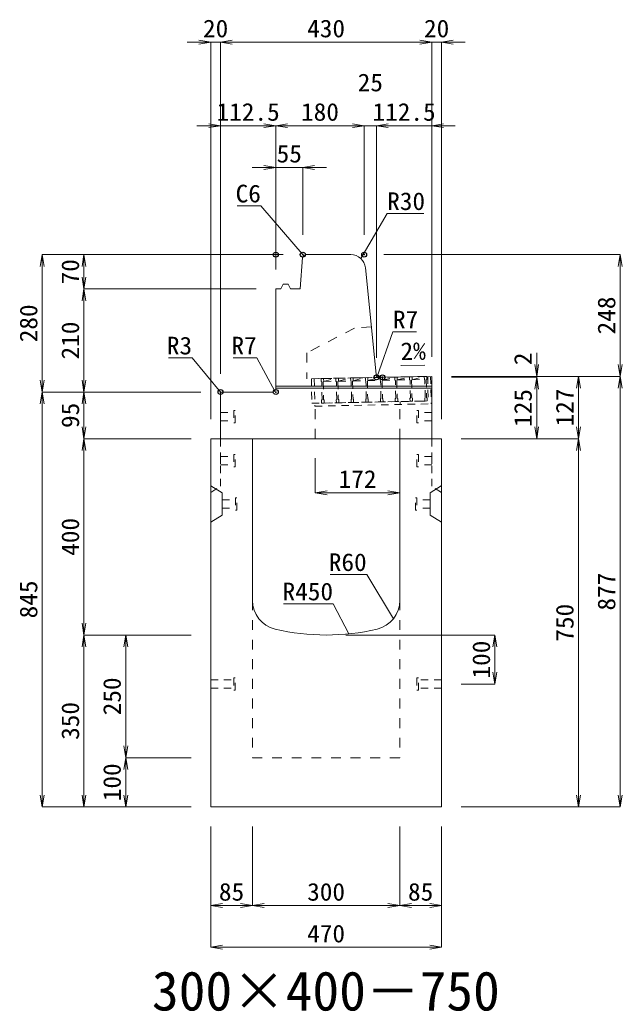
# Model space of a CAD drawing. Units: millimetres at full size; some dimension numbers follow another scale. Extents: x -18734 to 51600, y -18820 to 17820.
# Drawn here: x 3276 to 4503, y -8886 to -6867 of the extents above; entities that cross this region are included whole.
import ezdxf
from ezdxf.enums import TextEntityAlignment as Align

# ---------------------------------------------------------------- set-up
doc = ezdxf.new("R2010")
doc.units = ezdxf.units.MM
doc.header["$LTSCALE"] = 20
doc.header["$PDMODE"] = 32
doc.header["$PDSIZE"] = 10
doc.linetypes.add('USER1', pattern=[2, 1, -1])
doc.linetypes.add('USER2', pattern=[1.35, 0.75, -0.6])
for name, color, linetype, lineweight in [('インサート', 3, 'USER2', 9), ('グレーチング', 7, 'USER2', 5), ('受枠', 3, 'USER2', 9), ('寸法線', 7, 'Continuous', 13), ('引出線', 4, 'Continuous', 13), ('本体', 2, 'Continuous', 13), ('目地', 132, 'Continuous', 5)]:
    doc.layers.add(name, color=color, linetype=linetype, lineweight=lineweight)
doc.layers.add('作業エリア', color=11, linetype='Continuous')
doc.layers.add('文字', color=7, linetype='Continuous')
doc.styles.add('ＭＳ 明朝', font='')
doc.styles.get('ＭＳ 明朝').set_extended_font_data('MS Mincho')

# ---------------------------------------------------------------- blocks, each defined once
blk = doc.blocks.new('open_arrow')
at = {"color": 0, "linetype": 'Continuous', "lineweight": -2}
blk.add_lwpolyline([(7.5, 1.25), (0, 0), (7.5, -1.25)], dxfattribs=at)

msp = doc.modelspace()

# ---------------------------------------------------------------- linework, layer by layer
at = {"layer": 'インサート'}
for p, q in [((3685, -7666.5), (3712, -7666.5)), ((3685, -7666.5), (3685, -7683.5)), ((3715, -7662.5), (3712, -7662.5)), ((3712, -7662.5), (3712, -7687.5)), ((3715, -7687.5), (3715, -7662.5)), ((4085, -7662.5), (4088, -7662.5)), ((4085, -7687.5), (4085, -7662.5)), ((4088, -7662.5), (4088, -7687.5)), ((4115, -7666.5), (4088, -7666.5)), ((4115, -7666.5), (4115, -7683.5)), ((3685, -7683.5), (3712, -7683.5)), ((3712, -7687.5), (3715, -7687.5)), ((4088, -7687.5), (4085, -7687.5)), ((4115, -7683.5), (4088, -7683.5)), ((3715, -7752.5), (3712, -7752.5)), ((3712, -7752.5), (3712, -7777.5)), ((3715, -7777.5), (3715, -7752.5)), ((4085, -7752.5), (4088, -7752.5)), ((4085, -7777.5), (4085, -7752.5)), ((4088, -7752.5), (4088, -7777.5)), ((3685, -7756.5), (3712, -7756.5)), ((3685, -7756.5), (3685, -7773.5)), ((3685, -7773.5), (3712, -7773.5)), ((4115, -7756.5), (4088, -7756.5)), ((4115, -7773.5), (4088, -7773.5)), ((4115, -7756.5), (4115, -7773.5)), ((3712, -7777.5), (3715, -7777.5)), ((4088, -7777.5), (4085, -7777.5)), ((3688.2, -7844.5), (3715.2, -7844.5)), ((3688.2, -7844.5), (3688.2, -7861.5)), ((3718.2, -7840.5), (3715.2, -7840.5)), ((3715.2, -7840.5), (3715.2, -7865.5)), ((3718.2, -7865.5), (3718.2, -7840.5)), ((4081.8, -7840.5), (4084.8, -7840.5)), ((4081.8, -7865.5), (4081.8, -7840.5)), ((4084.8, -7840.5), (4084.8, -7865.5)), ((4111.8, -7844.5), (4084.8, -7844.5)), ((4111.8, -7844.5), (4111.8, -7861.5)), ((3688.2, -7861.5), (3715.2, -7861.5)), ((3715.2, -7865.5), (3718.2, -7865.5)), ((4084.8, -7865.5), (4081.8, -7865.5)), ((4111.8, -7861.5), (4084.8, -7861.5)), ((3665, -8211.5), (3712, -8211.5)), ((3665, -8211.5), (3665, -8228.5)), ((3715, -8207.5), (3712, -8207.5)), ((3712, -8207.5), (3712, -8232.5)), ((3715, -8232.5), (3715, -8207.5)), ((4088, -8207.5), (4085, -8207.5)), ((4085, -8207.5), (4085, -8232.5)), ((4088, -8232.5), (4088, -8207.5)), ((4135, -8211.5), (4088, -8211.5)), ((4135, -8228.5), (4135, -8211.5)), ((3665, -8228.5), (3712, -8228.5)), ((3712, -8232.5), (3715, -8232.5)), ((4085, -8232.5), (4088, -8232.5)), ((4135, -8228.5), (4088, -8228.5))]:
    msp.add_line(p, q, dxfattribs=at)
at = {"layer": 'グレーチング'}
for p, q in [((3889.92, -7597.5), (4104.88, -7593.2)), ((4075.01, -7599.8), (4099.88, -7593.3)), ((3895.04, -7603.4), (3919.92, -7596.9)), ((3895.04, -7603.4), (3920.04, -7602.9)), ((3925.04, -7602.8), (3949.91, -7596.3)), ((3925.04, -7602.8), (3950.03, -7602.3)), ((3955.03, -7602.2), (3979.91, -7595.7)), ((3955.03, -7602.2), (3980.03, -7601.7)), ((3985.03, -7601.6), (4009.9, -7595.1)), ((3985.03, -7601.6), (4010.02, -7601.1)), ((4015.02, -7601), (4039.89, -7594.5)), ((4015.02, -7601), (4040.01, -7600.5)), ((4045.01, -7600.4), (4069.89, -7593.9)), ((4045.01, -7600.4), (4070.01, -7599.9)), ((4075.01, -7599.8), (4100, -7599.3)), ((3890.92, -7647.49), (4105.88, -7643.19))]:
    msp.add_line(p, q, dxfattribs=at)
for points in [[(4099.88, -7593.3), (4104.88, -7593.2), (4105, -7599.2), (4104.02, -7600.22), (4104.74, -7636.21), (4105.76, -7637.19), (4105.88, -7643.19), (4100.88, -7643.29), (4100.76, -7637.29), (4101.74, -7636.27), (4101.02, -7600.28), (4100, -7599.3)], [(3889.92, -7597.5), (3894.92, -7597.4), (3895.04, -7603.4), (3894.06, -7604.42), (3894.78, -7640.41), (3895.8, -7641.39), (3895.92, -7647.39), (3890.92, -7647.49), (3890.8, -7641.49), (3891.78, -7640.47), (3891.06, -7604.48), (3890.04, -7603.5)], [(3919.92, -7596.9), (3924.92, -7596.8), (3925.04, -7602.8), (3924.06, -7603.82), (3924.78, -7639.81), (3925.8, -7640.79), (3925.92, -7646.79), (3920.92, -7646.89), (3920.8, -7640.89), (3921.78, -7639.87), (3921.06, -7603.88), (3920.04, -7602.9)], [(3949.91, -7596.3), (3954.91, -7596.2), (3955.03, -7602.2), (3954.05, -7603.22), (3954.77, -7639.21), (3955.79, -7640.19), (3955.91, -7646.19), (3950.91, -7646.29), (3950.79, -7640.29), (3951.77, -7639.27), (3951.05, -7603.28), (3950.03, -7602.3)], [(3979.91, -7595.7), (3984.91, -7595.6), (3985.03, -7601.6), (3984.05, -7602.62), (3984.77, -7638.61), (3985.79, -7639.59), (3985.91, -7645.59), (3980.91, -7645.69), (3980.79, -7639.69), (3981.77, -7638.67), (3981.05, -7602.68), (3980.03, -7601.7)], [(4009.9, -7595.1), (4014.9, -7595), (4015.02, -7601), (4014.04, -7602.02), (4014.76, -7638.01), (4015.78, -7638.99), (4015.9, -7644.99), (4010.9, -7645.09), (4010.78, -7639.09), (4011.76, -7638.07), (4011.04, -7602.08), (4010.02, -7601.1)], [(4039.89, -7594.5), (4044.89, -7594.4), (4045.01, -7600.4), (4044.03, -7601.42), (4044.75, -7637.41), (4045.77, -7638.39), (4045.89, -7644.39), (4040.89, -7644.49), (4040.77, -7638.49), (4041.75, -7637.47), (4041.03, -7601.48), (4040.01, -7600.5)], [(4069.89, -7593.9), (4074.89, -7593.8), (4075.01, -7599.8), (4074.03, -7600.82), (4074.75, -7636.81), (4075.77, -7637.79), (4075.89, -7643.79), (4070.89, -7643.89), (4070.77, -7637.89), (4071.75, -7636.87), (4071.03, -7600.88), (4070.01, -7599.9)]]:
    msp.add_lwpolyline(points, close=True, dxfattribs=at)
at = {"layer": '作業エリア'}
for p in [(3797.5, -7345), (3852.5, -7345), (3977.5, -7345), (4002.5, -7595), (4015, -7595), (3685, -7625), (3797.5, -7625)]:
    msp.add_point(p, dxfattribs=at)
at = {"layer": '受枠'}
for p, q in [((3869.93, -7597.9), (4112.88, -7593.04)), ((4106.88, -7593.16), (4107.88, -7643.15)), ((4112.88, -7593.04), (4114, -7649.03)), ((3869.93, -7597.9), (3870.93, -7647.89)), ((3875.93, -7597.78), (3877.05, -7653.77)), ((3870.93, -7647.89), (4107.88, -7643.15)), ((3877.05, -7653.77), (4114, -7649.03)), ((4050.89, -7644.29), (4051.01, -7650.29))]:
    msp.add_line(p, q, dxfattribs=at)
at = {"layer": '寸法線'}
for p, q in [((3733, -6912.31), (3617, -6912.31)), ((3665, -7680), (3665, -6912.31)), ((3685, -6912.31), (4115, -6912.31)), ((3685, -7588), (3685, -6912.31)), ((3685, -7588), (3685, -6912.31)), ((4067, -6912.31), (4183, -6912.31)), ((4115, -7553), (4115, -6912.31)), ((4115, -7553), (4115, -6912.31)), ((4135, -7680), (4135, -6912.31)), ((3637, -7082.31), (3797.5, -7082.31)), ((3685, -7588), (3685, -7082.31)), ((3797.5, -7082.31), (3977.5, -7082.31)), ((3797.5, -7375), (3797.5, -7082.31)), ((3797.5, -7375), (3797.5, -7082.31)), ((3929.5, -7082.31), (4050.5, -7082.31)), ((3977.5, -7305), (3977.5, -7082.31)), ((3977.5, -7305), (3977.5, -7082.31)), ((4002.5, -7555), (4002.5, -7082.31)), ((4002.5, -7082.31), (4163, -7082.31)), ((4002.5, -7555), (4002.5, -7082.31)), ((4115, -7553), (4115, -7082.31)), ((3749.5, -7167.31), (3900.5, -7167.31)), ((3797.5, -7375), (3797.5, -7167.31)), ((3852.5, -7305), (3852.5, -7167.31)), ((3322.06, -7625), (3322.06, -7345)), ((3812.5, -7345), (3322.06, -7345)), ((3407.06, -7415), (3407.06, -7345)), ((3812.5, -7345), (3407.06, -7345)), ((4017.5, -7345), (4498.78, -7345)), ((4498.78, -7593), (4498.78, -7345)), ((3407.06, -7625), (3407.06, -7415)), ((3757.5, -7415), (3407.06, -7415)), ((3757.5, -7415), (3407.06, -7415)), ((4328.78, -7643), (4328.78, -7545)), ((4155, -7593), (4498.78, -7593)), ((4155, -7593), (4413.78, -7593)), ((4155, -7593), (4328.78, -7593)), ((4155, -7593), (4498.78, -7593)), ((4413.78, -7720), (4413.78, -7593)), ((4498.78, -7593), (4498.78, -8470)), ((4155, -7595), (4328.78, -7595)), ((4155, -7595), (4328.78, -7595)), ((4328.78, -7720), (4328.78, -7595)), ((3322.06, -8470), (3322.06, -7625)), ((3645, -7625), (3322.06, -7625)), ((3645, -7625), (3322.06, -7625)), ((3407.06, -7720), (3407.06, -7625)), ((3645, -7625), (3407.06, -7625)), ((3645, -7625), (3407.06, -7625)), ((3407.06, -7720), (3407.06, -8120)), ((3625, -7720), (3407.06, -7720)), ((3625, -7720), (3407.06, -7720)), ((4175, -7720), (4413.78, -7720)), ((4175, -7720), (4413.78, -7720)), ((4175, -7720), (4328.78, -7720)), ((4413.78, -7720), (4413.78, -8470)), ((3878, -7760), (3878, -7830.23)), ((3878, -7830.23), (4050, -7830.23)), ((3625, -8120), (3407.06, -8120)), ((3407.06, -8470), (3407.06, -8120)), ((3625, -8120), (3407.06, -8120)), ((3492.06, -8120), (3492.06, -8370)), ((3625, -8120), (3492.06, -8120)), ((3940, -8120), (4243.78, -8120)), ((4243.78, -8120), (4243.78, -8220)), ((4175, -8220), (4243.78, -8220)), ((3625, -8370), (3492.06, -8370)), ((3492.06, -8370), (3492.06, -8470)), ((3625, -8370), (3492.06, -8370)), ((3625, -8470), (3322.06, -8470)), ((3625, -8470), (3407.06, -8470)), ((3625, -8470), (3492.06, -8470)), ((4175, -8470), (4413.78, -8470)), ((4175, -8470), (4498.78, -8470)), ((3665, -8510), (3665, -8671.16)), ((3665, -8510), (3665, -8756.16)), ((3750, -8510), (3750, -8671.16)), ((3750, -8510), (3750, -8671.16)), ((4050, -8510), (4050, -8671.16)), ((4050, -8510), (4050, -8671.16)), ((4135, -8510), (4135, -8671.16)), ((4135, -8510), (4135, -8756.16)), ((3665, -8671.16), (3750, -8671.16)), ((3750, -8671.16), (4050, -8671.16)), ((4050, -8671.16), (4135, -8671.16)), ((3665, -8756.16), (4135, -8756.16))]:
    msp.add_line(p, q, dxfattribs=at)
at = {"layer": '引出線'}
for points in [[(3855.29, -7347.99), (3767.27, -7245.82), (3718.92, -7245.82)], [(3970.48, -7352.76), (4024.33, -7261.36), (4099, -7261.36)], [(4004.14, -7593.19), (4036.08, -7502.42), (4084.01, -7502.42)], [(3685.88, -7625.88), (3627.15, -7555.51), (3579.43, -7555.51)], [(3795.45, -7622.95), (3758.75, -7555.51), (3710.82, -7555.51)], [(4052.12, -7570.88), (4100.83, -7569.9), (4052.08, -7570.88)], [(4037.07, -8086.68), (3982.66, -7996.79), (3907.98, -7996.79)], [(3946.44, -8117.6), (3914.22, -8056.45), (3813.21, -8056.45)]]:
    msp.add_lwpolyline(points, dxfattribs=at)
at = {"layer": '本体'}
for p, q in [((3847.5, -7415), (3852.07, -7350.98)), ((3852.07, -7350.98), (3858.5, -7345)), ((3858.5, -7345), (3950.35, -7345)), ((3980.2, -7372.01), (4001.87, -7588.7)), ((3807.5, -7415), (3812.5, -7405)), ((3812.5, -7405), (3822.5, -7405)), ((3822.5, -7405), (3827.5, -7415)), ((3797.5, -7415), (3797.5, -7618)), ((3797.5, -7415), (3807.5, -7415)), ((3827.5, -7415), (3847.5, -7415)), ((4115, -7593), (4015, -7595)), ((4115, -7593), (4115, -7720)), ((4015, -7595), (4008.83, -7595)), ((3685, -7628), (3685, -7720)), ((3790.5, -7625), (3688, -7625)), ((3665, -7720), (3665, -8470)), ((3665, -7720), (3750, -7720)), ((3685, -7720), (4115, -7720)), ((3750, -7720), (3750, -8049.47)), ((4050, -7720), (4135, -7720)), ((4050, -7720), (4050, -8049.47)), ((4135, -7720), (4135, -8470)), ((3665, -8470), (4135, -8470))]:
    msp.add_line(p, q, dxfattribs=at)
at = {"layer": '本体', "linetype": 'USER1'}
for p, q in [((3992.2, -7492), (3957.5, -7495)), ((3957.5, -7495), (3860.5, -7545)), ((3860.5, -7545), (3860.5, -7598.09)), ((4015, -7595), (3860.5, -7598.09)), ((3878, -7720), (3878, -7647.75)), ((4050, -7720), (4050, -7644.31))]:
    msp.add_line(p, q, dxfattribs=at)
at = {"layer": '本体', "linetype": 'USER2', "lineweight": 9}
for p, q in [((3685, -7817), (3685, -7720)), ((4115, -7817), (4115, -7720)), ((3665, -7829.5), (3685, -7817)), ((4135, -7829.5), (4115, -7817))]:
    msp.add_line(p, q, dxfattribs=at)
at = {"layer": '本体', "lineweight": 9}
for p, q in [((3665, -7816), (3688.2, -7830.5)), ((3688.2, -7830.5), (3688.2, -7875.5)), ((4134.58, -7816.26), (4111.8, -7830.5)), ((4111.8, -7830.5), (4111.8, -7875.5)), ((3688.2, -7875.5), (3665, -7890)), ((4111.8, -7875.5), (4135, -7890))]:
    msp.add_line(p, q, dxfattribs=at)
at = {"layer": '本体', "linetype": 'USER1', "lineweight": 15}
for p, q in [((3750, -8049.47), (3750, -8370)), ((4050, -8049.47), (4050, -8370)), ((3750, -8370), (4050, -8370))]:
    msp.add_line(p, q, dxfattribs=at)
at = {"layer": '本体'}
for centre, radius, start, end in [((3950.35, -7375), 30, 5.71059, 90), ((4008.83, -7588), 7, 185.71059, 270), ((3688, -7628), 3, 90, 180), ((3790.5, -7618), 7, 270, 0), ((3810, -8049.47), 60, 180, 256.65764), ((3990, -8049.47), 60, 283.34236, 0), ((3900, -7670), 450, 256.65764, 283.34236)]:
    msp.add_arc(centre, radius, start, end, dxfattribs=at)
at = {"layer": '目地'}
for p, q in [((4115, -7613), (3797.5, -7613)), ((4115, -7617), (3797.5, -7617))]:
    msp.add_line(p, q, dxfattribs=at)

# ---------------------------------------------------------------- block references
at = {"layer": '寸法線', "xscale": 3.2, "yscale": 3.2}
for p, rotation in [((3665, -6912.31), 180), ((4115, -6912.31), 180), ((4115, -6912.31), 180), ((3685, -7082.31), 180), ((3797.5, -7082.31), 180), ((3977.5, -7082.31), 180), ((3977.5, -7082.31), 180), ((3797.5, -7167.31), 180), ((3322.06, -7345), 270), ((3407.06, -7345), 270), ((4498.78, -7345), 270), ((3407.06, -7415), 90), ((3407.06, -7415), 270), ((4328.78, -7593), 90), ((4498.78, -7593), 90), ((4413.78, -7593), 270), ((4498.78, -7593), 270), ((3322.06, -7625), 90), ((3407.06, -7625), 90), ((4328.78, -7595), 270), ((4328.78, -7595), 270), ((3322.06, -7625), 270), ((3407.06, -7625), 270), ((3407.06, -7720), 90), ((4328.78, -7720), 90), ((4413.78, -7720), 90), ((3407.06, -7720), 270), ((4413.78, -7720), 270), ((4050, -7830.23), 180), ((3407.06, -8120), 90), ((3407.06, -8120), 270), ((3492.06, -8120), 270), ((4243.78, -8120), 270), ((4243.78, -8220), 90), ((3492.06, -8370), 90), ((3492.06, -8370), 270), ((3322.06, -8470), 90), ((3407.06, -8470), 90), ((3492.06, -8470), 90), ((4413.78, -8470), 90), ((4498.78, -8470), 90), ((3750, -8671.16), 180), ((4050, -8671.16), 180), ((4135, -8671.16), 180), ((4135, -8756.16), 180)]:
    msp.add_blockref('open_arrow', p, dxfattribs=dict(at, rotation=rotation))
for p in [(3685, -6912.31), (3685, -6912.31), (4135, -6912.31), (3797.5, -7082.31), (4002.5, -7082.31), (4002.5, -7082.31), (4115, -7082.31), (3852.5, -7167.31), (3878, -7830.23), (3665, -8671.16), (3750, -8671.16), (4050, -8671.16), (3665, -8756.16)]:
    msp.add_blockref('open_arrow', p, dxfattribs=at)
at = {"layer": '引出線', "xscale": 0.0533, "yscale": 0.0533}
for p, rotation in [((3855.29, -7347.99), 130.7), ((3970.48, -7352.76), 59.5), ((4052.12, -7570.88), 1.1), ((4004.14, -7593.19), 70.6), ((3685.88, -7625.88), 129.8), ((3795.45, -7622.95), 118.6), ((4037.07, -8086.68), 121.2), ((3946.44, -8117.6), 117.8)]:
    msp.add_blockref('open_arrow', p, dxfattribs=dict(at, rotation=rotation))

# ---------------------------------------------------------------- texts
at = {"layer": '寸法線', "style": 'ＭＳ 明朝', "width": 1.05}
for s, p in [('20', (3675, -6884.31)), ('20', (4125, -6884.31)), ('430', (3900, -6884.31)), ('25', (3990, -6994.31)), ('112.5', (3741.25, -7054.31)), ('180', (3887.5, -7054.31)), ('112.5', (4058.75, -7054.31)), ('55', (3825, -7139.31)), ('172', (3964, -7802.23)), ('85', (3707.5, -8643.16)), ('300', (3900, -8643.16)), ('85', (4092.5, -8643.16)), ('470', (3900, -8728.16))]:
    msp.add_text(s, height=36.03, dxfattribs=at).set_placement(p, align=Align.MIDDLE_CENTER)
for s, p in [('70', (3379.06, -7380)), ('280', (3294.06, -7485)), ('248', (4470.78, -7469)), ('210', (3379.06, -7520)), ('2', (4300.78, -7557.41)), ('125', (4300.78, -7657.5)), ('127', (4385.78, -7656.5)), ('95', (3379.06, -7672.5)), ('400', (3379.06, -7920)), ('877', (4470.78, -8031.5)), ('845', (3294.06, -8047.5)), ('750', (4385.78, -8095)), ('100', (4215.78, -8170)), ('250', (3464.06, -8245)), ('350', (3379.06, -8295)), ('100', (3464.06, -8420))]:
    msp.add_text(s, height=36.03, rotation=90, dxfattribs=at).set_placement(p, align=Align.MIDDLE_CENTER)
at = {"layer": '引出線', "style": 'ＭＳ 明朝', "width": 1.05}
for s, p in [('C6', (3767.27, -7202.62)), ('R3', (3627.15, -7512.31)), ('R7', (3758.75, -7512.31)), ('R60', (3982.66, -7953.59)), ('R450', (3914.22, -8013.25))]:
    msp.add_text(s, height=36.03, dxfattribs=at).set_placement(p, align=Align.TOP_RIGHT)
for s, p in [('R30', (4024.33, -7218.16)), ('R7', (4036.08, -7459.22))]:
    msp.add_text(s, height=36.03, dxfattribs=at).set_placement(p, align=Align.TOP_LEFT)
msp.add_text('2%', height=36.03, rotation=1.146, dxfattribs=at).set_placement((4051.15, -7523.98), align=Align.TOP_LEFT)
at = {"layer": '文字', "style": 'ＭＳ 明朝'}
msp.add_text('300×400－750', height=80.06, dxfattribs=at).set_placement((3899.52, -8844.97), align=Align.MIDDLE_CENTER)

doc.saveas('drawing.dxf')
